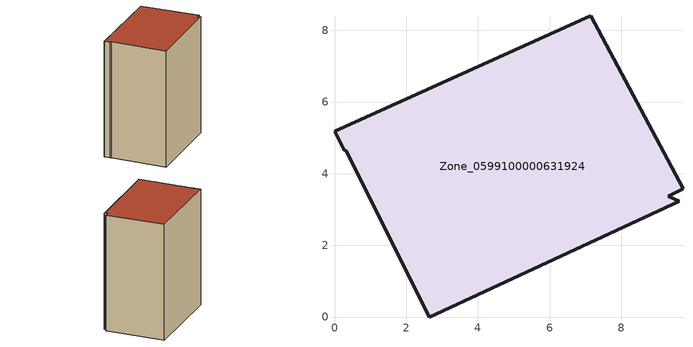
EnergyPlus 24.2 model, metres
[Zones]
Zone_0599100000631924
 floor ground (C_G): 9.31,3.37 9.61,3.23 2.65,0 0.33,4.63 0.27,4.66 0,5.18 7.15,8.4 9.72,3.58 z1.1
 wall outside (C_F): 9.72,3.58 7.15,8.4 0,5.18 0.27,4.66 0.33,4.63 2.65,0 9.61,3.23 9.31,3.37 9.72,3.58 z1.1:12.32
 roof outside (C_R): 9.61,3.23 9.31,3.37 9.72,3.58 7.15,8.4 0,5.18 0.27,4.66 0.33,4.63 2.65,0 z12.32
[BUILDING]
Pand.0599100000631924: North Axis=0; Terrain=City; Loads Convergence Tolerance Value=0.04; Temperature Convergence Tolerance Value=0.4; Solar Distribution=FullExterior; Maximum Number of Warmup Days=25; Minimum Number of Warmup Days=1
[Site:Location]
Rotterdam.The.Hague.AP_ZH_NLD Design_Conditions: Latitude=51.96; Longitude=4.45; Time Zone=1; Elevation=-4.5
[SITE:GROUNDTEMPERATURE:BUILDINGSURFACE]
18, 18, 18, 18, 18, 18, 18, 18, 18, 18, 18, 18
[MATERIAL] Thermal Absorptance=0.9; Solar Absorptance=0.7; Visible Absorptance=0.7
Name | Roughness | Thickness | Conductivity | Density | Specific Heat
G.TI.1946 | MediumSmooth | 0.15 | 1 | 540 | 1210
F.TI.1946 | Rough | 0.3 | 0.857143 | 1920 | 840
R.TI.1946 | MediumRough | 0.2 | 0.1 | 1500 | 1000
[CONSTRUCTION]
C_G: G.TI.1946
C_F: F.TI.1946
C_R: R.TI.1946
[ZONE]
Zone_0599100000631924: Type=1; Multiplier=1; Ceiling Height=Autocalculate; Volume=Autocalculate; Floor Area=autocalculate; Part of Total Floor Area=Yes
[ZONEINFILTRATION:DESIGNFLOWRATE]
Infil_Zone_0599100000631924: Zone or ZoneList or Space or SpaceList=Zone_0599100000631924; Schedule=AlwaysOn; Design Flow Rate Calculation Method=Flow/Area; Flow Rate per Floor Area=0.003; Constant Term Coefficient=1; Temperature Term Coefficient=0; Velocity Term Coefficient=0; Velocity Squared Term Coefficient=0
[HVACTEMPLATE:ZONE:IDEALLOADSAIRSYSTEM]
Zone_0599100000631924: Maximum Heating Supply Air Temperature=50; Minimum Cooling Supply Air Temperature=13; Maximum Heating Supply Air Humidity Ratio=0.0156; Minimum Cooling Supply Air Humidity Ratio=0.0077; Heating Limit=NoLimit; Cooling Limit=NoLimit; Dehumidification Control Type=ConstantSensibleHeatRatio; Cooling Sensible Heat Ratio=0.7; Dehumidification Setpoint=60; Humidification Control Type=None; Humidification Setpoint=30; Outdoor Air Method=None; Outdoor Air Flow Rate per Person=0.00944; Outdoor Air Flow Rate per Zone Floor Area=0; Outdoor Air Flow Rate per Zone=0; Demand Controlled Ventilation Type=None; Outdoor Air Economizer Type=NoEconomizer; Heat Recovery Type=None; Sensible Heat Recovery Effectiveness=0.7; Latent Heat Recovery Effectiveness=0.65
[ZONECONTROL:THERMOSTAT]
ThermostatControl_Zone_0599100000631924: Zone or ZoneList=Zone_0599100000631924; Control Type Schedule=DualSetpointControlType; Control 1=Thermostat_Zone_0599100000631924; Temperature Difference Between Cutout And Setpoint=0
[THERMOSTATSETPOINT:DUALSETPOINT]
Thermostat_Zone_0599100000631924: Heating Setpoint Temperature Schedule=HeatingSetpoint_Zone_0599100000631924; Cooling Setpoint Temperature Schedule=CoolingSetpoint_Zone_0599100000631924
[SCHEDULE:COMPACT]
HeatingSetpoint_Zone_0599100000631924: Through: 12/31, For: AllDays, Until: 24:00, 21
CoolingSetpoint_Zone_0599100000631924: Through: 12/31, For: AllDays, Until: 24:00, 24
DualSetpointControlType: Through: 12/31, For: AllDays, Until: 24:00, 4
AlwaysOn: Through: 12/31, For: AllDays, Until: 24:00, 1
